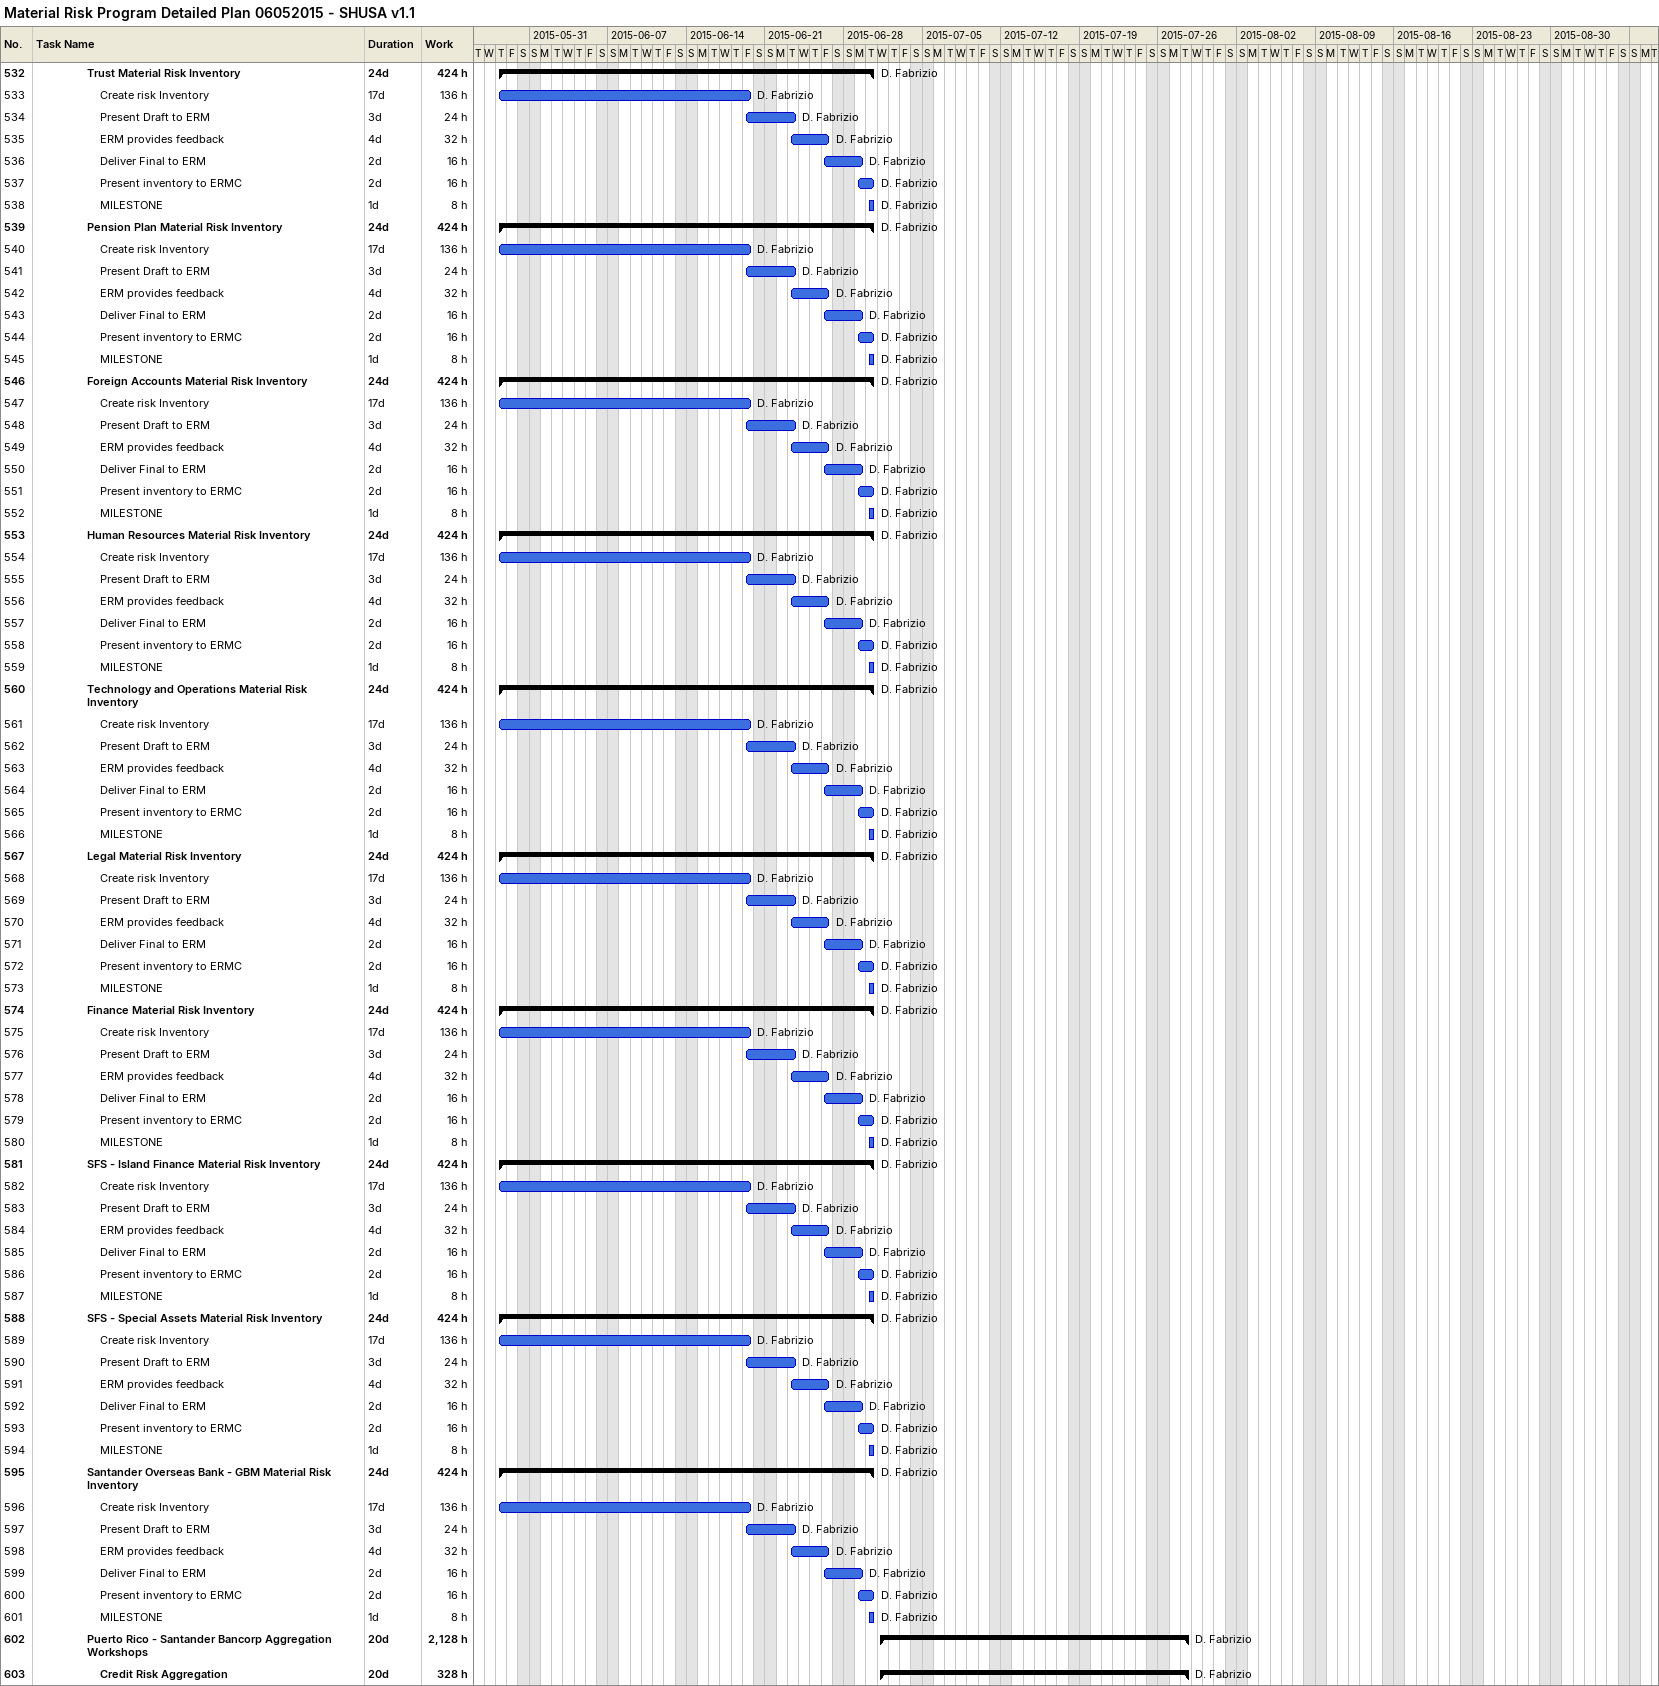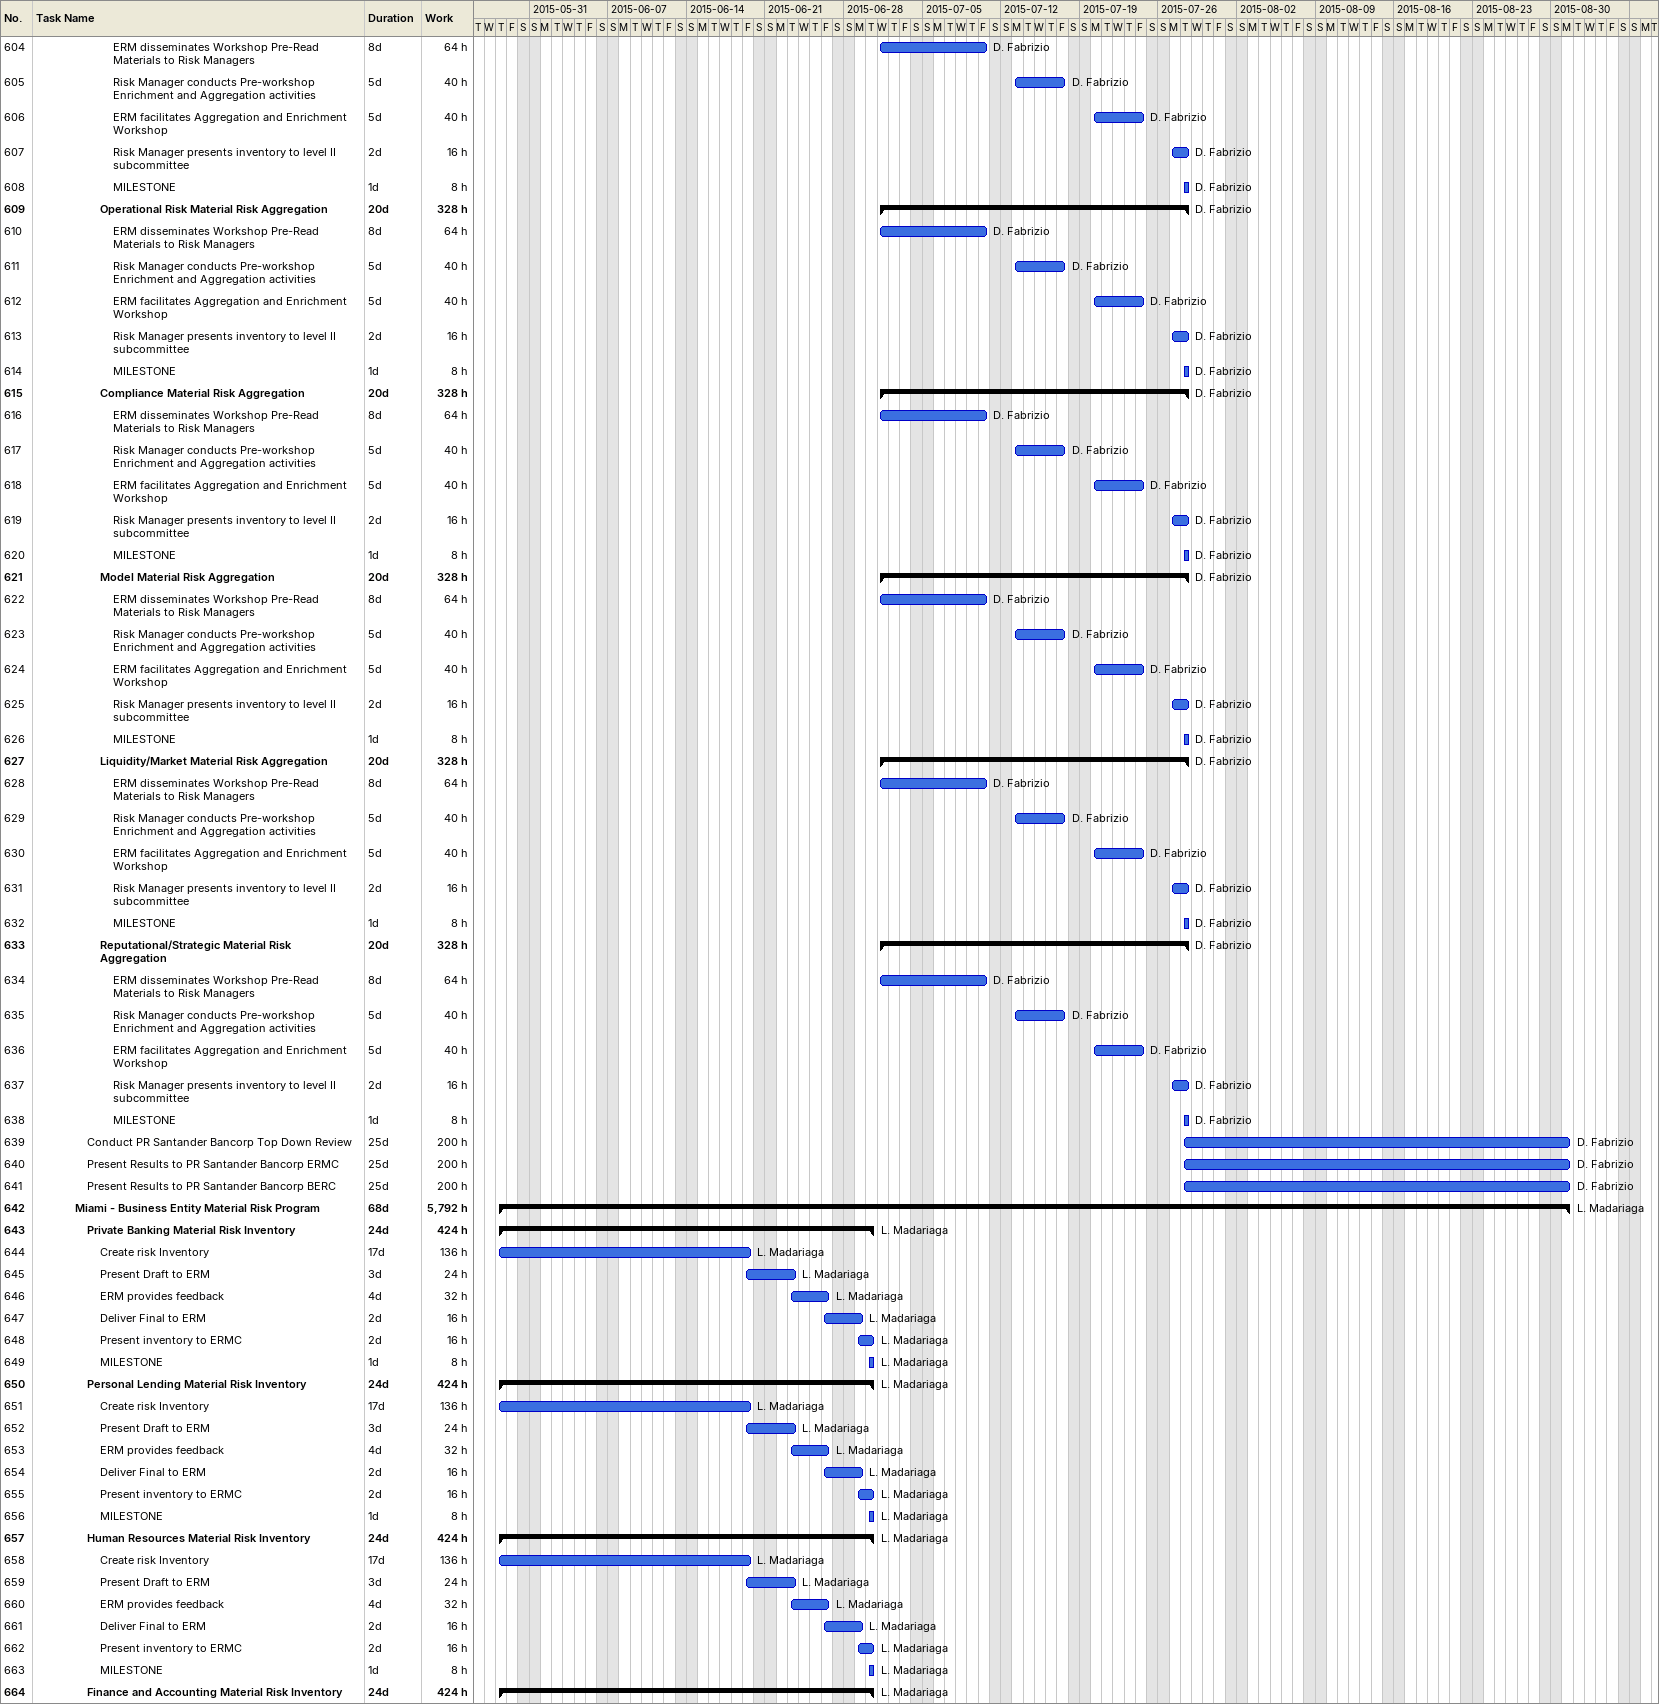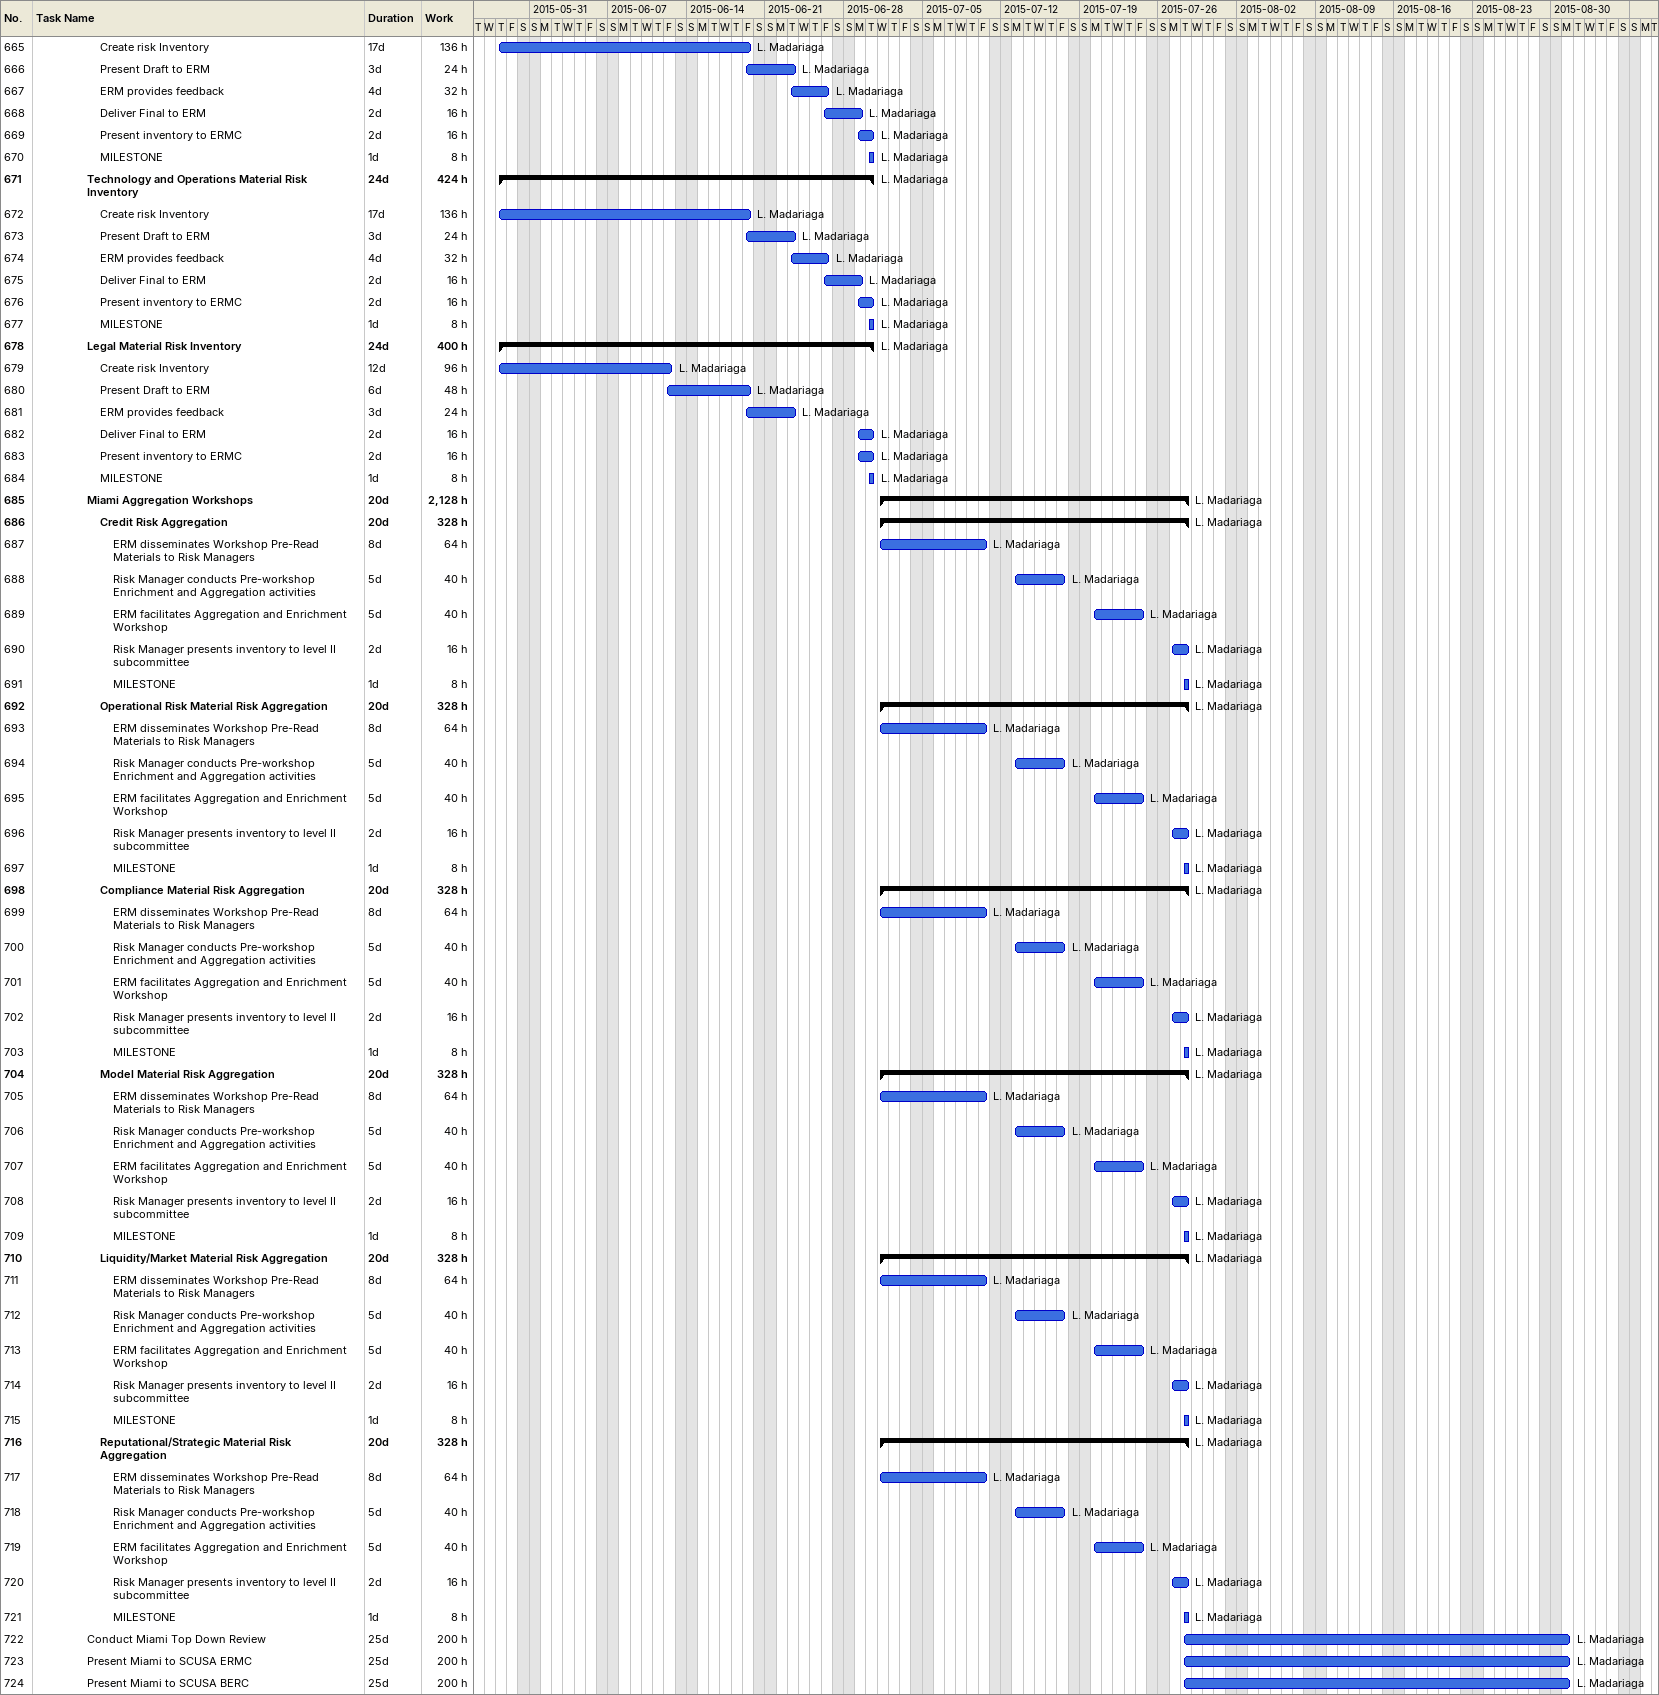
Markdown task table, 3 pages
Material Risk Program Detailed Plan 06052015 - SHUSA v1.1

| ID | Level | Task | Duration | Start | Finish | Resources | Work (h) |
|---|---|---|---|---|---|---|---|
| 532 | 5 | **Trust Material Risk Inventory** | 24d | 2015-05-28 | 2015-06-30 | D. Fabrizio | 424 |
| 533 | 6 | Create risk Inventory | 17d | 2015-05-28 | 2015-06-19 | D. Fabrizio | 136 |
| 534 | 6 | Present Draft to ERM | 3d | 2015-06-19 | 2015-06-23 | D. Fabrizio | 24 |
| 535 | 6 | ERM provides feedback | 4d | 2015-06-23 | 2015-06-26 | D. Fabrizio | 32 |
| 536 | 6 | Deliver Final to ERM | 2d | 2015-06-26 | 2015-06-29 | D. Fabrizio | 16 |
| 537 | 6 | Present inventory to ERMC | 2d | 2015-06-29 | 2015-06-30 | D. Fabrizio | 16 |
| 538 | 6 | MILESTONE | 1d | 2015-06-30 | 2015-06-30 | D. Fabrizio | 8 |
| 539 | 5 | **Pension Plan Material Risk Inventory** | 24d | 2015-05-28 | 2015-06-30 | D. Fabrizio | 424 |
| 540 | 6 | Create risk Inventory | 17d | 2015-05-28 | 2015-06-19 | D. Fabrizio | 136 |
| 541 | 6 | Present Draft to ERM | 3d | 2015-06-19 | 2015-06-23 | D. Fabrizio | 24 |
| 542 | 6 | ERM provides feedback | 4d | 2015-06-23 | 2015-06-26 | D. Fabrizio | 32 |
| 543 | 6 | Deliver Final to ERM | 2d | 2015-06-26 | 2015-06-29 | D. Fabrizio | 16 |
| 544 | 6 | Present inventory to ERMC | 2d | 2015-06-29 | 2015-06-30 | D. Fabrizio | 16 |
| 545 | 6 | MILESTONE | 1d | 2015-06-30 | 2015-06-30 | D. Fabrizio | 8 |
| 546 | 5 | **Foreign Accounts Material Risk Inventory** | 24d | 2015-05-28 | 2015-06-30 | D. Fabrizio | 424 |
| 547 | 6 | Create risk Inventory | 17d | 2015-05-28 | 2015-06-19 | D. Fabrizio | 136 |
| 548 | 6 | Present Draft to ERM | 3d | 2015-06-19 | 2015-06-23 | D. Fabrizio | 24 |
| 549 | 6 | ERM provides feedback | 4d | 2015-06-23 | 2015-06-26 | D. Fabrizio | 32 |
| 550 | 6 | Deliver Final to ERM | 2d | 2015-06-26 | 2015-06-29 | D. Fabrizio | 16 |
| 551 | 6 | Present inventory to ERMC | 2d | 2015-06-29 | 2015-06-30 | D. Fabrizio | 16 |
| 552 | 6 | MILESTONE | 1d | 2015-06-30 | 2015-06-30 | D. Fabrizio | 8 |
| 553 | 5 | **Human Resources Material Risk Inventory** | 24d | 2015-05-28 | 2015-06-30 | D. Fabrizio | 424 |
| 554 | 6 | Create risk Inventory | 17d | 2015-05-28 | 2015-06-19 | D. Fabrizio | 136 |
| 555 | 6 | Present Draft to ERM | 3d | 2015-06-19 | 2015-06-23 | D. Fabrizio | 24 |
| 556 | 6 | ERM provides feedback | 4d | 2015-06-23 | 2015-06-26 | D. Fabrizio | 32 |
| 557 | 6 | Deliver Final to ERM | 2d | 2015-06-26 | 2015-06-29 | D. Fabrizio | 16 |
| 558 | 6 | Present inventory to ERMC | 2d | 2015-06-29 | 2015-06-30 | D. Fabrizio | 16 |
| 559 | 6 | MILESTONE | 1d | 2015-06-30 | 2015-06-30 | D. Fabrizio | 8 |
| 560 | 5 | **Technology and Operations Material Risk Inventory** | 24d | 2015-05-28 | 2015-06-30 | D. Fabrizio | 424 |
| 561 | 6 | Create risk Inventory | 17d | 2015-05-28 | 2015-06-19 | D. Fabrizio | 136 |
| 562 | 6 | Present Draft to ERM | 3d | 2015-06-19 | 2015-06-23 | D. Fabrizio | 24 |
| 563 | 6 | ERM provides feedback | 4d | 2015-06-23 | 2015-06-26 | D. Fabrizio | 32 |
| 564 | 6 | Deliver Final to ERM | 2d | 2015-06-26 | 2015-06-29 | D. Fabrizio | 16 |
| 565 | 6 | Present inventory to ERMC | 2d | 2015-06-29 | 2015-06-30 | D. Fabrizio | 16 |
| 566 | 6 | MILESTONE | 1d | 2015-06-30 | 2015-06-30 | D. Fabrizio | 8 |
| 567 | 5 | **Legal Material Risk Inventory** | 24d | 2015-05-28 | 2015-06-30 | D. Fabrizio | 424 |
| 568 | 6 | Create risk Inventory | 17d | 2015-05-28 | 2015-06-19 | D. Fabrizio | 136 |
| 569 | 6 | Present Draft to ERM | 3d | 2015-06-19 | 2015-06-23 | D. Fabrizio | 24 |
| 570 | 6 | ERM provides feedback | 4d | 2015-06-23 | 2015-06-26 | D. Fabrizio | 32 |
| 571 | 6 | Deliver Final to ERM | 2d | 2015-06-26 | 2015-06-29 | D. Fabrizio | 16 |
| 572 | 6 | Present inventory to ERMC | 2d | 2015-06-29 | 2015-06-30 | D. Fabrizio | 16 |
| 573 | 6 | MILESTONE | 1d | 2015-06-30 | 2015-06-30 | D. Fabrizio | 8 |
| 574 | 5 | **Finance Material Risk Inventory** | 24d | 2015-05-28 | 2015-06-30 | D. Fabrizio | 424 |
| 575 | 6 | Create risk Inventory | 17d | 2015-05-28 | 2015-06-19 | D. Fabrizio | 136 |
| 576 | 6 | Present Draft to ERM | 3d | 2015-06-19 | 2015-06-23 | D. Fabrizio | 24 |
| 577 | 6 | ERM provides feedback | 4d | 2015-06-23 | 2015-06-26 | D. Fabrizio | 32 |
| 578 | 6 | Deliver Final to ERM | 2d | 2015-06-26 | 2015-06-29 | D. Fabrizio | 16 |
| 579 | 6 | Present inventory to ERMC | 2d | 2015-06-29 | 2015-06-30 | D. Fabrizio | 16 |
| 580 | 6 | MILESTONE | 1d | 2015-06-30 | 2015-06-30 | D. Fabrizio | 8 |
| 581 | 5 | **SFS - Island Finance Material Risk Inventory** | 24d | 2015-05-28 | 2015-06-30 | D. Fabrizio | 424 |
| 582 | 6 | Create risk Inventory | 17d | 2015-05-28 | 2015-06-19 | D. Fabrizio | 136 |
| 583 | 6 | Present Draft to ERM | 3d | 2015-06-19 | 2015-06-23 | D. Fabrizio | 24 |
| 584 | 6 | ERM provides feedback | 4d | 2015-06-23 | 2015-06-26 | D. Fabrizio | 32 |
| 585 | 6 | Deliver Final to ERM | 2d | 2015-06-26 | 2015-06-29 | D. Fabrizio | 16 |
| 586 | 6 | Present inventory to ERMC | 2d | 2015-06-29 | 2015-06-30 | D. Fabrizio | 16 |
| 587 | 6 | MILESTONE | 1d | 2015-06-30 | 2015-06-30 | D. Fabrizio | 8 |
| 588 | 5 | **SFS - Special Assets Material Risk Inventory** | 24d | 2015-05-28 | 2015-06-30 | D. Fabrizio | 424 |
| 589 | 6 | Create risk Inventory | 17d | 2015-05-28 | 2015-06-19 | D. Fabrizio | 136 |
| 590 | 6 | Present Draft to ERM | 3d | 2015-06-19 | 2015-06-23 | D. Fabrizio | 24 |
| 591 | 6 | ERM provides feedback | 4d | 2015-06-23 | 2015-06-26 | D. Fabrizio | 32 |
| 592 | 6 | Deliver Final to ERM | 2d | 2015-06-26 | 2015-06-29 | D. Fabrizio | 16 |
| 593 | 6 | Present inventory to ERMC | 2d | 2015-06-29 | 2015-06-30 | D. Fabrizio | 16 |
| 594 | 6 | MILESTONE | 1d | 2015-06-30 | 2015-06-30 | D. Fabrizio | 8 |
| 595 | 5 | **Santander Overseas Bank - GBM Material Risk Inventory** | 24d | 2015-05-28 | 2015-06-30 | D. Fabrizio | 424 |
| 596 | 6 | Create risk Inventory | 17d | 2015-05-28 | 2015-06-19 | D. Fabrizio | 136 |
| 597 | 6 | Present Draft to ERM | 3d | 2015-06-19 | 2015-06-23 | D. Fabrizio | 24 |
| 598 | 6 | ERM provides feedback | 4d | 2015-06-23 | 2015-06-26 | D. Fabrizio | 32 |
| 599 | 6 | Deliver Final to ERM | 2d | 2015-06-26 | 2015-06-29 | D. Fabrizio | 16 |
| 600 | 6 | Present inventory to ERMC | 2d | 2015-06-29 | 2015-06-30 | D. Fabrizio | 16 |
| 601 | 6 | MILESTONE | 1d | 2015-06-30 | 2015-06-30 | D. Fabrizio | 8 |
| 602 | 5 | **Puerto Rico - Santander Bancorp Aggregation Workshops** | 20d | 2015-07-01 | 2015-07-28 | D. Fabrizio | 2128 |
| 603 | 6 | **Credit Risk Aggregation** | 20d | 2015-07-01 | 2015-07-28 | D. Fabrizio | 328 |
| 604 | 7 | ERM disseminates Workshop Pre-Read Materials to Risk Managers | 8d | 2015-07-01 | 2015-07-10 | D. Fabrizio | 64 |
| 605 | 7 | Risk Manager conducts Pre-workshop Enrichment and Aggregation activities | 5d | 2015-07-13 | 2015-07-17 | D. Fabrizio | 40 |
| 606 | 7 | ERM facilitates Aggregation and Enrichment Workshop | 5d | 2015-07-20 | 2015-07-24 | D. Fabrizio | 40 |
| 607 | 7 | Risk Manager presents inventory to level II subcommittee | 2d | 2015-07-27 | 2015-07-28 | D. Fabrizio | 16 |
| 608 | 7 | MILESTONE | 1d | 2015-07-28 | 2015-07-28 | D. Fabrizio | 8 |
| 609 | 6 | **Operational Risk Material Risk Aggregation** | 20d | 2015-07-01 | 2015-07-28 | D. Fabrizio | 328 |
| 610 | 7 | ERM disseminates Workshop Pre-Read Materials to Risk Managers | 8d | 2015-07-01 | 2015-07-10 | D. Fabrizio | 64 |
| 611 | 7 | Risk Manager conducts Pre-workshop Enrichment and Aggregation activities | 5d | 2015-07-13 | 2015-07-17 | D. Fabrizio | 40 |
| 612 | 7 | ERM facilitates Aggregation and Enrichment Workshop | 5d | 2015-07-20 | 2015-07-24 | D. Fabrizio | 40 |
| 613 | 7 | Risk Manager presents inventory to level II subcommittee | 2d | 2015-07-27 | 2015-07-28 | D. Fabrizio | 16 |
| 614 | 7 | MILESTONE | 1d | 2015-07-28 | 2015-07-28 | D. Fabrizio | 8 |
| 615 | 6 | **Compliance Material Risk Aggregation** | 20d | 2015-07-01 | 2015-07-28 | D. Fabrizio | 328 |
| 616 | 7 | ERM disseminates Workshop Pre-Read Materials to Risk Managers | 8d | 2015-07-01 | 2015-07-10 | D. Fabrizio | 64 |
| 617 | 7 | Risk Manager conducts Pre-workshop Enrichment and Aggregation activities | 5d | 2015-07-13 | 2015-07-17 | D. Fabrizio | 40 |
| 618 | 7 | ERM facilitates Aggregation and Enrichment Workshop | 5d | 2015-07-20 | 2015-07-24 | D. Fabrizio | 40 |
| 619 | 7 | Risk Manager presents inventory to level II subcommittee | 2d | 2015-07-27 | 2015-07-28 | D. Fabrizio | 16 |
| 620 | 7 | MILESTONE | 1d | 2015-07-28 | 2015-07-28 | D. Fabrizio | 8 |
| 621 | 6 | **Model Material Risk Aggregation** | 20d | 2015-07-01 | 2015-07-28 | D. Fabrizio | 328 |
| 622 | 7 | ERM disseminates Workshop Pre-Read Materials to Risk Managers | 8d | 2015-07-01 | 2015-07-10 | D. Fabrizio | 64 |
| 623 | 7 | Risk Manager conducts Pre-workshop Enrichment and Aggregation activities | 5d | 2015-07-13 | 2015-07-17 | D. Fabrizio | 40 |
| 624 | 7 | ERM facilitates Aggregation and Enrichment Workshop | 5d | 2015-07-20 | 2015-07-24 | D. Fabrizio | 40 |
| 625 | 7 | Risk Manager presents inventory to level II subcommittee | 2d | 2015-07-27 | 2015-07-28 | D. Fabrizio | 16 |
| 626 | 7 | MILESTONE | 1d | 2015-07-28 | 2015-07-28 | D. Fabrizio | 8 |
| 627 | 6 | **Liquidity/Market Material Risk Aggregation** | 20d | 2015-07-01 | 2015-07-28 | D. Fabrizio | 328 |
| 628 | 7 | ERM disseminates Workshop Pre-Read Materials to Risk Managers | 8d | 2015-07-01 | 2015-07-10 | D. Fabrizio | 64 |
| 629 | 7 | Risk Manager conducts Pre-workshop Enrichment and Aggregation activities | 5d | 2015-07-13 | 2015-07-17 | D. Fabrizio | 40 |
| 630 | 7 | ERM facilitates Aggregation and Enrichment Workshop | 5d | 2015-07-20 | 2015-07-24 | D. Fabrizio | 40 |
| 631 | 7 | Risk Manager presents inventory to level II subcommittee | 2d | 2015-07-27 | 2015-07-28 | D. Fabrizio | 16 |
| 632 | 7 | MILESTONE | 1d | 2015-07-28 | 2015-07-28 | D. Fabrizio | 8 |
| 633 | 6 | **Reputational/Strategic Material Risk Aggregation** | 20d | 2015-07-01 | 2015-07-28 | D. Fabrizio | 328 |
| 634 | 7 | ERM disseminates Workshop Pre-Read Materials to Risk Managers | 8d | 2015-07-01 | 2015-07-10 | D. Fabrizio | 64 |
| 635 | 7 | Risk Manager conducts Pre-workshop Enrichment and Aggregation activities | 5d | 2015-07-13 | 2015-07-17 | D. Fabrizio | 40 |
| 636 | 7 | ERM facilitates Aggregation and Enrichment Workshop | 5d | 2015-07-20 | 2015-07-24 | D. Fabrizio | 40 |
| 637 | 7 | Risk Manager presents inventory to level II subcommittee | 2d | 2015-07-27 | 2015-07-28 | D. Fabrizio | 16 |
| 638 | 7 | MILESTONE | 1d | 2015-07-28 | 2015-07-28 | D. Fabrizio | 8 |
| 639 | 5 | Conduct PR Santander Bancorp Top Down Review | 25d | 2015-07-28 | 2015-08-31 | D. Fabrizio | 200 |
| 640 | 5 | Present Results to PR Santander Bancorp ERMC | 25d | 2015-07-28 | 2015-08-31 | D. Fabrizio | 200 |
| 641 | 5 | Present Results to PR Santander Bancorp BERC | 25d | 2015-07-28 | 2015-08-31 | D. Fabrizio | 200 |
| 642 | 4 | **Miami - Business Entity Material Risk Program** | 68d | 2015-05-28 | 2015-08-31 | L. Madariaga | 5792 |
| 643 | 5 | **Private Banking Material Risk Inventory** | 24d | 2015-05-28 | 2015-06-30 | L. Madariaga | 424 |
| 644 | 6 | Create risk Inventory | 17d | 2015-05-28 | 2015-06-19 | L. Madariaga | 136 |
| 645 | 6 | Present Draft to ERM | 3d | 2015-06-19 | 2015-06-23 | L. Madariaga | 24 |
| 646 | 6 | ERM provides feedback | 4d | 2015-06-23 | 2015-06-26 | L. Madariaga | 32 |
| 647 | 6 | Deliver Final to ERM | 2d | 2015-06-26 | 2015-06-29 | L. Madariaga | 16 |
| 648 | 6 | Present inventory to ERMC | 2d | 2015-06-29 | 2015-06-30 | L. Madariaga | 16 |
| 649 | 6 | MILESTONE | 1d | 2015-06-30 | 2015-06-30 | L. Madariaga | 8 |
| 650 | 5 | **Personal Lending Material Risk Inventory** | 24d | 2015-05-28 | 2015-06-30 | L. Madariaga | 424 |
| 651 | 6 | Create risk Inventory | 17d | 2015-05-28 | 2015-06-19 | L. Madariaga | 136 |
| 652 | 6 | Present Draft to ERM | 3d | 2015-06-19 | 2015-06-23 | L. Madariaga | 24 |
| 653 | 6 | ERM provides feedback | 4d | 2015-06-23 | 2015-06-26 | L. Madariaga | 32 |
| 654 | 6 | Deliver Final to ERM | 2d | 2015-06-26 | 2015-06-29 | L. Madariaga | 16 |
| 655 | 6 | Present inventory to ERMC | 2d | 2015-06-29 | 2015-06-30 | L. Madariaga | 16 |
| 656 | 6 | MILESTONE | 1d | 2015-06-30 | 2015-06-30 | L. Madariaga | 8 |
| 657 | 5 | **Human Resources Material Risk Inventory** | 24d | 2015-05-28 | 2015-06-30 | L. Madariaga | 424 |
| 658 | 6 | Create risk Inventory | 17d | 2015-05-28 | 2015-06-19 | L. Madariaga | 136 |
| 659 | 6 | Present Draft to ERM | 3d | 2015-06-19 | 2015-06-23 | L. Madariaga | 24 |
| 660 | 6 | ERM provides feedback | 4d | 2015-06-23 | 2015-06-26 | L. Madariaga | 32 |
| 661 | 6 | Deliver Final to ERM | 2d | 2015-06-26 | 2015-06-29 | L. Madariaga | 16 |
| 662 | 6 | Present inventory to ERMC | 2d | 2015-06-29 | 2015-06-30 | L. Madariaga | 16 |
| 663 | 6 | MILESTONE | 1d | 2015-06-30 | 2015-06-30 | L. Madariaga | 8 |
| 664 | 5 | **Finance and Accounting Material Risk Inventory** | 24d | 2015-05-28 | 2015-06-30 | L. Madariaga | 424 |
| 665 | 6 | Create risk Inventory | 17d | 2015-05-28 | 2015-06-19 | L. Madariaga | 136 |
| 666 | 6 | Present Draft to ERM | 3d | 2015-06-19 | 2015-06-23 | L. Madariaga | 24 |
| 667 | 6 | ERM provides feedback | 4d | 2015-06-23 | 2015-06-26 | L. Madariaga | 32 |
| 668 | 6 | Deliver Final to ERM | 2d | 2015-06-26 | 2015-06-29 | L. Madariaga | 16 |
| 669 | 6 | Present inventory to ERMC | 2d | 2015-06-29 | 2015-06-30 | L. Madariaga | 16 |
| 670 | 6 | MILESTONE | 1d | 2015-06-30 | 2015-06-30 | L. Madariaga | 8 |
| 671 | 5 | **Technology and Operations Material Risk Inventory** | 24d | 2015-05-28 | 2015-06-30 | L. Madariaga | 424 |
| 672 | 6 | Create risk Inventory | 17d | 2015-05-28 | 2015-06-19 | L. Madariaga | 136 |
| 673 | 6 | Present Draft to ERM | 3d | 2015-06-19 | 2015-06-23 | L. Madariaga | 24 |
| 674 | 6 | ERM provides feedback | 4d | 2015-06-23 | 2015-06-26 | L. Madariaga | 32 |
| 675 | 6 | Deliver Final to ERM | 2d | 2015-06-26 | 2015-06-29 | L. Madariaga | 16 |
| 676 | 6 | Present inventory to ERMC | 2d | 2015-06-29 | 2015-06-30 | L. Madariaga | 16 |
| 677 | 6 | MILESTONE | 1d | 2015-06-30 | 2015-06-30 | L. Madariaga | 8 |
| 678 | 5 | **Legal Material Risk Inventory** | 24d | 2015-05-28 | 2015-06-30 | L. Madariaga | 400 |
| 679 | 6 | Create risk Inventory | 12d | 2015-05-28 | 2015-06-12 | L. Madariaga | 96 |
| 680 | 6 | Present Draft to ERM | 6d | 2015-06-12 | 2015-06-19 | L. Madariaga | 48 |
| 681 | 6 | ERM provides feedback | 3d | 2015-06-19 | 2015-06-23 | L. Madariaga | 24 |
| 682 | 6 | Deliver Final to ERM | 2d | 2015-06-29 | 2015-06-30 | L. Madariaga | 16 |
| 683 | 6 | Present inventory to ERMC | 2d | 2015-06-29 | 2015-06-30 | L. Madariaga | 16 |
| 684 | 6 | MILESTONE | 1d | 2015-06-30 | 2015-06-30 | L. Madariaga | 8 |
| 685 | 5 | **Miami Aggregation Workshops** | 20d | 2015-07-01 | 2015-07-28 | L. Madariaga | 2128 |
| 686 | 6 | **Credit Risk Aggregation** | 20d | 2015-07-01 | 2015-07-28 | L. Madariaga | 328 |
| 687 | 7 | ERM disseminates Workshop Pre-Read Materials to Risk Managers | 8d | 2015-07-01 | 2015-07-10 | L. Madariaga | 64 |
| 688 | 7 | Risk Manager conducts Pre-workshop Enrichment and Aggregation activities | 5d | 2015-07-13 | 2015-07-17 | L. Madariaga | 40 |
| 689 | 7 | ERM facilitates Aggregation and Enrichment Workshop | 5d | 2015-07-20 | 2015-07-24 | L. Madariaga | 40 |
| 690 | 7 | Risk Manager presents inventory to level II subcommittee | 2d | 2015-07-27 | 2015-07-28 | L. Madariaga | 16 |
| 691 | 7 | MILESTONE | 1d | 2015-07-28 | 2015-07-28 | L. Madariaga | 8 |
| 692 | 6 | **Operational Risk Material Risk Aggregation** | 20d | 2015-07-01 | 2015-07-28 | L. Madariaga | 328 |
| 693 | 7 | ERM disseminates Workshop Pre-Read Materials to Risk Managers | 8d | 2015-07-01 | 2015-07-10 | L. Madariaga | 64 |
| 694 | 7 | Risk Manager conducts Pre-workshop Enrichment and Aggregation activities | 5d | 2015-07-13 | 2015-07-17 | L. Madariaga | 40 |
| 695 | 7 | ERM facilitates Aggregation and Enrichment Workshop | 5d | 2015-07-20 | 2015-07-24 | L. Madariaga | 40 |
| 696 | 7 | Risk Manager presents inventory to level II subcommittee | 2d | 2015-07-27 | 2015-07-28 | L. Madariaga | 16 |
| 697 | 7 | MILESTONE | 1d | 2015-07-28 | 2015-07-28 | L. Madariaga | 8 |
| 698 | 6 | **Compliance Material Risk Aggregation** | 20d | 2015-07-01 | 2015-07-28 | L. Madariaga | 328 |
| 699 | 7 | ERM disseminates Workshop Pre-Read Materials to Risk Managers | 8d | 2015-07-01 | 2015-07-10 | L. Madariaga | 64 |
| 700 | 7 | Risk Manager conducts Pre-workshop Enrichment and Aggregation activities | 5d | 2015-07-13 | 2015-07-17 | L. Madariaga | 40 |
| 701 | 7 | ERM facilitates Aggregation and Enrichment Workshop | 5d | 2015-07-20 | 2015-07-24 | L. Madariaga | 40 |
| 702 | 7 | Risk Manager presents inventory to level II subcommittee | 2d | 2015-07-27 | 2015-07-28 | L. Madariaga | 16 |
| 703 | 7 | MILESTONE | 1d | 2015-07-28 | 2015-07-28 | L. Madariaga | 8 |
| 704 | 6 | **Model Material Risk Aggregation** | 20d | 2015-07-01 | 2015-07-28 | L. Madariaga | 328 |
| 705 | 7 | ERM disseminates Workshop Pre-Read Materials to Risk Managers | 8d | 2015-07-01 | 2015-07-10 | L. Madariaga | 64 |
| 706 | 7 | Risk Manager conducts Pre-workshop Enrichment and Aggregation activities | 5d | 2015-07-13 | 2015-07-17 | L. Madariaga | 40 |
| 707 | 7 | ERM facilitates Aggregation and Enrichment Workshop | 5d | 2015-07-20 | 2015-07-24 | L. Madariaga | 40 |
| 708 | 7 | Risk Manager presents inventory to level II subcommittee | 2d | 2015-07-27 | 2015-07-28 | L. Madariaga | 16 |
| 709 | 7 | MILESTONE | 1d | 2015-07-28 | 2015-07-28 | L. Madariaga | 8 |
| 710 | 6 | **Liquidity/Market Material Risk Aggregation** | 20d | 2015-07-01 | 2015-07-28 | L. Madariaga | 328 |
| 711 | 7 | ERM disseminates Workshop Pre-Read Materials to Risk Managers | 8d | 2015-07-01 | 2015-07-10 | L. Madariaga | 64 |
| 712 | 7 | Risk Manager conducts Pre-workshop Enrichment and Aggregation activities | 5d | 2015-07-13 | 2015-07-17 | L. Madariaga | 40 |
| 713 | 7 | ERM facilitates Aggregation and Enrichment Workshop | 5d | 2015-07-20 | 2015-07-24 | L. Madariaga | 40 |
| 714 | 7 | Risk Manager presents inventory to level II subcommittee | 2d | 2015-07-27 | 2015-07-28 | L. Madariaga | 16 |
| 715 | 7 | MILESTONE | 1d | 2015-07-28 | 2015-07-28 | L. Madariaga | 8 |
| 716 | 6 | **Reputational/Strategic Material Risk Aggregation** | 20d | 2015-07-01 | 2015-07-28 | L. Madariaga | 328 |
| 717 | 7 | ERM disseminates Workshop Pre-Read Materials to Risk Managers | 8d | 2015-07-01 | 2015-07-10 | L. Madariaga | 64 |
| 718 | 7 | Risk Manager conducts Pre-workshop Enrichment and Aggregation activities | 5d | 2015-07-13 | 2015-07-17 | L. Madariaga | 40 |
| 719 | 7 | ERM facilitates Aggregation and Enrichment Workshop | 5d | 2015-07-20 | 2015-07-24 | L. Madariaga | 40 |
| 720 | 7 | Risk Manager presents inventory to level II subcommittee | 2d | 2015-07-27 | 2015-07-28 | L. Madariaga | 16 |
| 721 | 7 | MILESTONE | 1d | 2015-07-28 | 2015-07-28 | L. Madariaga | 8 |
| 722 | 5 | Conduct Miami Top Down Review | 25d | 2015-07-28 | 2015-08-31 | L. Madariaga | 200 |
| 723 | 5 | Present Miami to SCUSA ERMC | 25d | 2015-07-28 | 2015-08-31 | L. Madariaga | 200 |
| 724 | 5 | Present Miami to SCUSA BERC | 25d | 2015-07-28 | 2015-08-31 | L. Madariaga | 200 |
